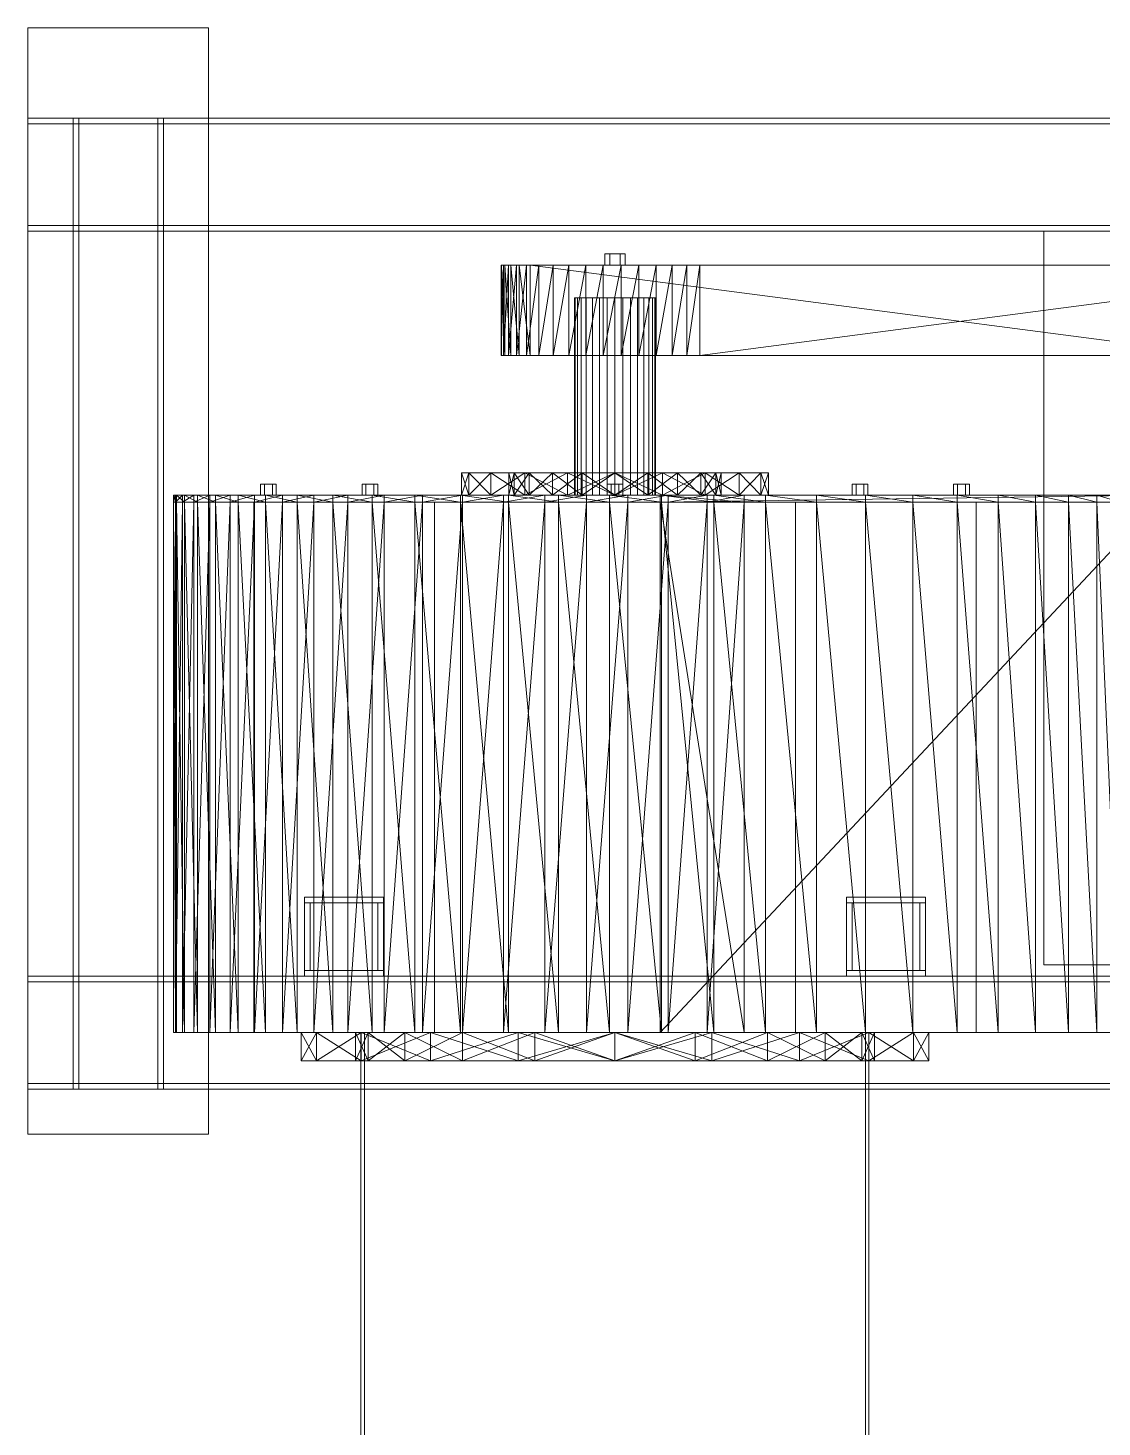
# Model space of a CAD drawing. Header units: millimetres. Extents: x -1970 to 59977, y -50268 to 6837.
# Drawn here: x 44519 to 45471, y -16559 to -15320 of the extents above; entities that cross this region are included whole.
import ezdxf

# ---------------------------------------------------------------- set-up
doc = ezdxf.new("R2010")
doc.units = ezdxf.units.MM
doc.layers.add('superior_secador', color=7, linetype='Continuous', lineweight=0)

msp = doc.modelspace()

# ---------------------------------------------------------------- linework, layer by layer
at = {"layer": 'superior_secador'}
for p, q in [((44519.253, -16300), (44519.253, -15320)), ((44519.253, -15320), (44679.253, -15320)), ((44679.253, -15320), (44679.253, -16300)), ((44519.253, -15500), (44519.253, -15400)), ((44519.253, -15400), (46009.253, -15400)), ((44519.253, -15405), (44519.253, -15400)), ((46009.253, -15405), (44519.253, -15405)), ((44559.253, -16260), (44559.253, -15400)), ((44559.253, -15400), (44639.253, -15400)), ((44559.253, -15400), (44564.253, -15400)), ((44564.253, -15400), (44564.253, -16260)), ((44634.253, -16260), (44634.253, -15400)), ((44634.253, -15400), (44639.253, -15400)), ((44639.253, -15400), (44639.253, -16260)), ((44519.253, -15500), (44519.253, -15495)), ((44519.253, -15495), (46009.253, -15495)), ((46009.253, -15500), (44519.253, -15500)), ((45419.253, -16150), (45419.253, -15500)), ((45419.253, -15500), (45879.253, -15500)), ((45034.753, -15520), (45030.253, -15520)), ((45030.253, -15520), (45030.253, -15530)), ((45043.753, -15520), (45034.753, -15520)), ((45034.753, -15520), (45034.753, -15530)), ((45043.753, -15520), (45048.253, -15520)), ((45043.753, -15520), (45043.753, -15530)), ((45048.253, -15530), (45048.253, -15520)), ((44945.028, -15530), (44938.401, -15530)), ((44938.401, -15530), (44940.499, -15530)), ((44938.401, -15530), (44941.646, -15530)), ((44938.787, -15530), (44938.401, -15530)), ((44940.499, -15530), (44938.401, -15610)), ((44938.401, -15530), (44938.401, -15610)), ((44938.401, -15530), (44938.787, -15610)), ((44941.646, -15530), (44938.787, -15530)), ((44938.787, -15530), (44938.787, -15610)), ((44938.787, -15530), (44941.646, -15610)), ((44940.499, -15530), (44945.028, -15530)), ((44945.028, -15530), (44940.499, -15610)), ((44940.499, -15530), (44940.499, -15610)), ((44941.646, -15530), (44954.445, -15530)), ((44946.909, -15530), (44941.646, -15530)), ((44945.028, -15530), (44941.646, -15530)), ((44941.646, -15530), (45598.591, -15530)), ((44941.646, -15530), (44941.646, -15610)), ((44941.646, -15530), (44946.909, -15610)), ((44960.879, -15530), (44945.028, -15530)), ((44945.028, -15530), (44951.878, -15530)), ((44984.401, -15530), (44945.028, -15530)), ((45044.726, -15530), (44945.028, -15530)), ((44945.028, -15530), (45598.591, -15530)), ((45741.597, -15530), (44945.028, -15530)), ((44951.878, -15530), (44945.028, -15610)), ((44945.028, -15530), (44945.028, -15610)), ((44954.445, -15530), (44946.909, -15530)), ((44946.909, -15530), (44946.909, -15610)), ((44946.909, -15530), (44954.445, -15610)), ((44951.878, -15530), (44960.879, -15530)), ((44960.879, -15530), (44951.878, -15610)), ((44951.878, -15530), (44951.878, -15610)), ((44954.445, -15530), (45574.07, -15530)), ((44964.07, -15530), (44954.445, -15530)), ((44954.445, -15530), (45598.591, -15530)), ((44954.445, -15530), (44954.445, -15610)), ((44954.445, -15530), (44964.07, -15610)), ((44984.401, -15530), (44960.879, -15530)), ((44960.879, -15530), (44971.81, -15530)), ((44971.81, -15530), (44960.879, -15610)), ((44960.879, -15530), (44960.879, -15610)), ((45574.07, -15530), (44964.07, -15530)), ((44964.07, -15530), (44964.07, -15610)), ((44964.07, -15530), (45574.07, -15610)), ((44971.81, -15530), (44984.401, -15530)), ((44984.401, -15530), (44971.81, -15610)), ((44971.81, -15530), (44971.81, -15610)), ((45013.293, -15530), (44984.401, -15530)), ((44984.401, -15530), (44998.343, -15530)), ((45044.726, -15530), (44984.401, -15530)), ((44998.343, -15530), (44984.401, -15610)), ((44984.401, -15530), (44984.401, -15610)), ((44998.343, -15530), (45013.293, -15530)), ((45013.293, -15530), (44998.343, -15610)), ((44998.343, -15530), (44998.343, -15610)), ((45044.726, -15530), (45013.293, -15530)), ((45013.293, -15530), (45028.881, -15530)), ((45028.881, -15530), (45013.293, -15610)), ((45013.293, -15530), (45013.293, -15610)), ((45028.881, -15530), (45044.726, -15530)), ((45044.726, -15530), (45028.881, -15610)), ((45028.881, -15530), (45028.881, -15610)), ((45034.753, -15530), (45030.253, -15530)), ((45043.753, -15530), (45034.753, -15530)), ((45048.253, -15530), (45043.753, -15530)), ((45075.623, -15530), (45044.726, -15530)), ((45044.726, -15530), (45060.435, -15530)), ((45102.96, -15530), (45044.726, -15530)), ((45741.597, -15530), (45044.726, -15530)), ((45060.435, -15530), (45044.726, -15610)), ((45044.726, -15530), (45044.726, -15610)), ((45060.435, -15530), (45075.623, -15530)), ((45075.623, -15530), (45060.435, -15610)), ((45060.435, -15530), (45060.435, -15610)), ((45102.96, -15530), (45075.623, -15530)), ((45075.623, -15530), (45089.915, -15530)), ((45089.915, -15530), (45075.623, -15610)), ((45075.623, -15530), (45075.623, -15610)), ((45089.915, -15530), (45102.96, -15530)), ((45102.96, -15530), (45089.915, -15610)), ((45089.915, -15530), (45089.915, -15610)), ((45724.436, -15530), (45102.96, -15530)), ((45102.96, -15530), (45114.436, -15530)), ((45741.597, -15530), (45102.96, -15530)), ((45114.436, -15530), (45102.96, -15610)), ((45102.96, -15530), (45102.96, -15610)), ((45114.436, -15530), (45724.436, -15530)), ((45724.436, -15530), (45114.436, -15610)), ((45114.436, -15530), (45114.436, -15610)), ((45003.945, -15559), (45003.253, -15559)), ((45003.253, -15559), (45003.253, -15734)), ((45005.993, -15559), (45003.945, -15559)), ((45003.945, -15559), (45003.945, -15734)), ((45009.32, -15559), (45005.993, -15559)), ((45005.993, -15559), (45005.993, -15734)), ((45013.797, -15559), (45009.32, -15559)), ((45009.32, -15559), (45009.32, -15734)), ((45019.252, -15559), (45013.797, -15559)), ((45013.797, -15559), (45013.797, -15734)), ((45025.476, -15559), (45019.252, -15559)), ((45019.252, -15559), (45019.252, -15734)), ((45032.23, -15559), (45025.476, -15559)), ((45025.476, -15559), (45025.476, -15734)), ((45039.253, -15559), (45032.23, -15559)), ((45032.23, -15559), (45032.23, -15734)), ((45046.276, -15559), (45039.253, -15559)), ((45039.253, -15559), (45039.253, -15734)), ((45053.03, -15559), (45046.276, -15559)), ((45046.276, -15559), (45046.276, -15734)), ((45059.253, -15559), (45053.03, -15559)), ((45053.03, -15559), (45053.03, -15734)), ((45064.709, -15559), (45059.253, -15559)), ((45059.253, -15559), (45059.253, -15734)), ((45069.186, -15559), (45064.709, -15559)), ((45064.709, -15559), (45064.709, -15734)), ((45072.513, -15559), (45069.186, -15559)), ((45069.186, -15559), (45069.186, -15734)), ((45074.561, -15559), (45072.513, -15559)), ((45072.513, -15559), (45072.513, -15734)), ((45074.561, -15559), (45075.253, -15559)), ((45074.561, -15559), (45074.561, -15734)), ((45075.253, -15734), (45075.253, -15559)), ((44938.401, -15610), (44945.028, -15610)), ((44940.499, -15610), (44938.401, -15610)), ((44941.646, -15610), (44938.401, -15610)), ((44938.401, -15610), (44938.787, -15610)), ((44938.787, -15610), (44941.646, -15610)), ((44945.028, -15610), (44940.499, -15610)), ((44954.445, -15610), (44941.646, -15610)), ((44941.646, -15610), (44946.909, -15610)), ((44941.646, -15610), (44945.028, -15610)), ((45598.591, -15610), (44941.646, -15610)), ((44945.028, -15610), (44960.879, -15610)), ((44951.878, -15610), (44945.028, -15610)), ((44945.028, -15610), (44984.401, -15610)), ((44945.028, -15610), (45044.726, -15610)), ((45598.591, -15610), (44945.028, -15610)), ((44945.028, -15610), (45741.597, -15610)), ((44946.909, -15610), (44954.445, -15610)), ((44960.879, -15610), (44951.878, -15610)), ((45574.07, -15610), (44954.445, -15610)), ((44954.445, -15610), (44964.07, -15610)), ((45598.591, -15610), (44954.445, -15610)), ((44960.879, -15610), (44984.401, -15610)), ((44971.81, -15610), (44960.879, -15610)), ((44964.07, -15610), (45574.07, -15610)), ((44984.401, -15610), (44971.81, -15610)), ((44984.401, -15610), (45013.293, -15610)), ((44998.343, -15610), (44984.401, -15610)), ((44984.401, -15610), (45044.726, -15610)), ((45013.293, -15610), (44998.343, -15610)), ((45013.293, -15610), (45044.726, -15610)), ((45028.881, -15610), (45013.293, -15610)), ((45044.726, -15610), (45028.881, -15610)), ((45044.726, -15610), (45075.623, -15610)), ((45060.435, -15610), (45044.726, -15610)), ((45044.726, -15610), (45102.96, -15610)), ((45044.726, -15610), (45741.597, -15610)), ((45075.623, -15610), (45060.435, -15610)), ((45075.623, -15610), (45102.96, -15610)), ((45089.915, -15610), (45075.623, -15610)), ((45102.96, -15610), (45089.915, -15610)), ((45102.96, -15610), (45724.436, -15610)), ((45114.436, -15610), (45102.96, -15610)), ((45102.96, -15610), (45741.597, -15610)), ((45724.436, -15610), (45114.436, -15610)), ((44903.253, -15714), (44949.854, -15714)), ((44945.253, -15714), (44903.253, -15714)), ((44903.253, -15714), (44929.227, -15714)), ((44909.909, -15714), (44903.253, -15714)), ((44903.253, -15714), (44963.206, -15714)), ((44903.253, -15714), (44997.227, -15714)), ((44903.253, -15714), (44984.001, -15714)), ((44909.909, -15714), (44903.253, -15734)), ((44903.253, -15714), (44903.253, -15734)), ((44903.253, -15714), (44909.909, -15734)), ((44929.227, -15714), (44909.909, -15714)), ((44929.227, -15714), (44909.909, -15734)), ((44909.909, -15714), (44909.909, -15734)), ((44909.909, -15714), (44929.227, -15734)), ((44929.227, -15714), (44997.227, -15714)), ((44959.314, -15714), (44929.227, -15714)), ((44959.314, -15714), (44929.227, -15734)), ((44929.227, -15714), (44929.227, -15734)), ((44929.227, -15714), (44959.314, -15734)), ((44949.854, -15714), (44945.253, -15714)), ((44949.854, -15714), (44945.253, -15734)), ((44945.253, -15714), (44945.253, -15734)), ((44945.253, -15714), (44949.854, -15734)), ((44963.206, -15714), (44949.854, -15714)), ((44963.206, -15714), (44949.854, -15734)), ((44949.854, -15714), (44949.854, -15734)), ((44949.854, -15714), (44963.206, -15734)), ((44997.227, -15714), (44959.314, -15714)), ((44997.227, -15714), (44959.314, -15734)), ((44959.314, -15714), (44959.314, -15734)), ((44959.314, -15714), (44997.227, -15734)), ((44984.001, -15714), (44963.206, -15714)), ((44984.001, -15714), (44963.206, -15734)), ((44963.206, -15714), (44963.206, -15734)), ((44963.206, -15714), (44984.001, -15734)), ((44997.227, -15714), (44984.001, -15714)), ((45010.206, -15714), (44984.001, -15714)), ((45010.206, -15714), (44984.001, -15734)), ((44984.001, -15714), (44984.001, -15734)), ((44984.001, -15714), (45010.206, -15734)), ((44997.227, -15714), (45081.279, -15714)), ((45039.253, -15714), (44997.227, -15714)), ((44997.227, -15714), (45149.279, -15714)), ((44997.227, -15714), (45010.206, -15714)), ((45068.3, -15714), (44997.227, -15714)), ((45094.505, -15714), (44997.227, -15714)), ((45039.253, -15714), (44997.227, -15734)), ((44997.227, -15714), (44997.227, -15734)), ((44997.227, -15714), (45039.253, -15734)), ((45039.253, -15714), (45010.206, -15714)), ((45039.253, -15714), (45010.206, -15734)), ((45010.206, -15714), (45010.206, -15734)), ((45010.206, -15714), (45039.253, -15734)), ((45081.279, -15714), (45039.253, -15714)), ((45149.279, -15714), (45039.253, -15714)), ((45039.253, -15714), (45068.3, -15714)), ((45081.279, -15714), (45039.253, -15734)), ((45039.253, -15714), (45039.253, -15734)), ((45039.253, -15714), (45081.279, -15734)), ((45068.3, -15714), (45039.253, -15734)), ((45039.253, -15714), (45068.3, -15734)), ((45149.279, -15714), (45068.3, -15714)), ((45068.3, -15714), (45094.505, -15714)), ((45094.505, -15714), (45068.3, -15734)), ((45068.3, -15714), (45068.3, -15734)), ((45068.3, -15714), (45094.505, -15734)), ((45081.279, -15714), (45149.279, -15714)), ((45119.192, -15714), (45081.279, -15714)), ((45119.192, -15714), (45081.279, -15734)), ((45081.279, -15714), (45081.279, -15734)), ((45081.279, -15714), (45119.192, -15734)), ((45149.279, -15714), (45094.505, -15714)), ((45115.3, -15714), (45094.505, -15714)), ((45115.3, -15714), (45094.505, -15734)), ((45094.505, -15714), (45094.505, -15734)), ((45094.505, -15714), (45115.3, -15734)), ((45149.279, -15714), (45115.3, -15714)), ((45128.652, -15714), (45115.3, -15714)), ((45128.652, -15714), (45115.3, -15734)), ((45115.3, -15714), (45115.3, -15734)), ((45115.3, -15714), (45128.652, -15734)), ((45149.279, -15714), (45119.192, -15714)), ((45149.279, -15714), (45119.192, -15734)), ((45119.192, -15714), (45119.192, -15734)), ((45119.192, -15714), (45149.279, -15734)), ((45149.279, -15714), (45128.652, -15714)), ((45128.652, -15714), (45133.253, -15714)), ((45133.253, -15714), (45128.652, -15734)), ((45128.652, -15714), (45128.652, -15734)), ((45128.652, -15714), (45133.253, -15734)), ((45133.253, -15714), (45149.279, -15714)), ((45133.253, -15734), (45133.253, -15714)), ((45149.279, -15714), (45175.253, -15714)), ((45168.597, -15714), (45149.279, -15714)), ((45168.597, -15714), (45149.279, -15734)), ((45149.279, -15714), (45149.279, -15734)), ((45149.279, -15714), (45168.597, -15734)), ((45175.253, -15714), (45168.597, -15714)), ((45175.253, -15714), (45168.597, -15734)), ((45168.597, -15714), (45168.597, -15734)), ((45168.597, -15714), (45175.253, -15734)), ((45175.253, -15734), (45175.253, -15714)), ((44728.753, -15724), (44725.253, -15724)), ((44725.253, -15724), (44725.253, -15734)), ((44735.753, -15724), (44728.753, -15724)), ((44728.753, -15724), (44728.753, -15734)), ((44735.753, -15724), (44739.253, -15724)), ((44735.753, -15724), (44735.753, -15734)), ((44739.253, -15734), (44739.253, -15724)), ((44818.671, -15724), (44815.171, -15724)), ((44815.171, -15724), (44815.171, -15734)), ((44825.671, -15724), (44818.671, -15724)), ((44818.671, -15724), (44818.671, -15734)), ((44825.671, -15724), (44829.171, -15724)), ((44825.671, -15724), (44825.671, -15734)), ((44829.171, -15734), (44829.171, -15724)), ((45035.753, -15724), (45032.253, -15724)), ((45032.253, -15724), (45032.253, -15734)), ((45042.753, -15724), (45035.753, -15724)), ((45035.753, -15724), (45035.753, -15734)), ((45042.753, -15724), (45046.253, -15724)), ((45042.753, -15724), (45042.753, -15734)), ((45046.253, -15734), (45046.253, -15724)), ((45252.835, -15724), (45249.335, -15724)), ((45249.335, -15724), (45249.335, -15734)), ((45259.835, -15724), (45252.835, -15724)), ((45252.835, -15724), (45252.835, -15734)), ((45259.835, -15724), (45263.335, -15724)), ((45259.835, -15724), (45259.835, -15734)), ((45263.335, -15734), (45263.335, -15724)), ((45342.753, -15724), (45339.253, -15724)), ((45339.253, -15724), (45339.253, -15734)), ((45349.753, -15724), (45342.753, -15724)), ((45342.753, -15724), (45342.753, -15734)), ((45349.753, -15724), (45353.253, -15724)), ((45349.753, -15724), (45349.753, -15734)), ((45353.253, -15734), (45353.253, -15724)), ((44650.883, -15734), (44648.229, -15734)), ((44648.229, -15734), (44649.971, -15734)), ((44649.971, -15734), (44648.229, -15740)), ((44648.229, -15734), (44648.229, -15740)), ((44648.229, -15734), (44650.883, -15740)), ((44666.252, -15734), (44649.971, -15734)), ((44649.971, -15734), (44656.023, -15734)), ((44649.971, -15734), (44650.883, -15734)), ((44656.023, -15734), (44649.971, -15740)), ((44649.971, -15734), (44649.971, -15740)), ((44650.883, -15734), (44669.481, -15734)), ((44657.972, -15734), (44650.883, -15734)), ((44666.252, -15734), (44650.883, -15734)), ((44650.883, -15734), (44705.448, -15734)), ((44744.721, -15734), (44650.883, -15734)), ((44650.883, -15734), (44824.199, -15734)), ((45014.035, -15734), (44650.883, -15734)), ((44650.883, -15734), (45172.691, -15734)), ((44650.883, -15734), (44650.883, -15740)), ((44650.883, -15734), (44657.972, -15740)), ((44656.023, -15734), (44666.252, -15734)), ((44666.252, -15734), (44656.023, -15740)), ((44656.023, -15734), (44656.023, -15740)), ((44669.481, -15734), (44657.972, -15734)), ((44657.972, -15734), (44657.972, -15740)), ((44657.972, -15734), (44669.481, -15740)), ((44698.479, -15734), (44666.252, -15734)), ((44666.252, -15734), (44680.479, -15734)), ((44744.721, -15734), (44666.252, -15734)), ((44680.479, -15734), (44666.252, -15740)), ((44666.252, -15734), (44666.252, -15740)), ((44669.481, -15734), (44705.448, -15734)), ((44685.345, -15734), (44669.481, -15734)), ((44669.481, -15734), (44669.481, -15740)), ((44669.481, -15734), (44685.345, -15740)), ((44680.479, -15734), (44698.479, -15734)), ((44698.479, -15734), (44680.479, -15740)), ((44680.479, -15734), (44680.479, -15740)), ((44705.448, -15734), (44685.345, -15734)), ((44685.345, -15734), (44685.345, -15740)), ((44685.345, -15734), (44705.448, -15740)), ((44744.721, -15734), (44698.479, -15734)), ((44698.479, -15734), (44719.993, -15734)), ((44719.993, -15734), (44698.479, -15740)), ((44698.479, -15734), (44698.479, -15740)), ((44705.448, -15734), (44757.658, -15734)), ((44729.625, -15734), (44705.448, -15734)), ((44705.448, -15734), (44824.199, -15734)), ((44705.448, -15734), (44705.448, -15740)), ((44705.448, -15734), (44729.625, -15740)), ((44719.993, -15734), (44744.721, -15734)), ((44744.721, -15734), (44719.993, -15740)), ((44719.993, -15734), (44719.993, -15740)), ((44728.753, -15734), (44725.253, -15734)), ((44735.753, -15734), (44728.753, -15734)), ((44757.658, -15734), (44729.625, -15734)), ((44729.625, -15734), (44729.625, -15740)), ((44729.625, -15734), (44757.658, -15740)), ((44739.253, -15734), (44735.753, -15734)), ((44802.473, -15734), (44744.721, -15734)), ((44744.721, -15734), (44772.334, -15734)), ((44868.793, -15734), (44744.721, -15734)), ((45014.035, -15734), (44744.721, -15734)), ((44772.334, -15734), (44744.721, -15740)), ((44744.721, -15734), (44744.721, -15740)), ((44757.658, -15734), (44824.199, -15734)), ((44789.286, -15734), (44757.658, -15734)), ((44757.658, -15734), (44757.658, -15740)), ((44757.658, -15734), (44789.286, -15740)), ((44772.334, -15734), (44802.473, -15734)), ((44802.473, -15734), (44772.334, -15740)), ((44772.334, -15734), (44772.334, -15740)), ((44824.199, -15734), (44789.286, -15734)), ((44789.286, -15734), (44789.286, -15740)), ((44789.286, -15734), (44824.199, -15740)), ((44868.793, -15734), (44802.473, -15734)), ((44802.473, -15734), (44834.759, -15734)), ((44834.759, -15734), (44802.473, -15740)), ((44802.473, -15734), (44802.473, -15740)), ((44818.671, -15734), (44815.171, -15734)), ((44825.671, -15734), (44818.671, -15734)), ((44824.199, -15734), (44902.44, -15734)), ((44862.046, -15734), (44824.199, -15734)), ((44824.199, -15734), (44989.14, -15734)), ((44824.199, -15734), (45172.691, -15734)), ((44824.199, -15734), (44824.199, -15740)), ((44824.199, -15734), (44862.046, -15740)), ((44829.171, -15734), (44825.671, -15734)), ((44834.759, -15734), (44868.793, -15734)), ((44868.793, -15734), (44834.759, -15740)), ((44834.759, -15734), (44834.759, -15740)), ((44902.44, -15734), (44862.046, -15734)), ((44862.046, -15734), (44862.046, -15740)), ((44862.046, -15734), (44902.44, -15740)), ((44940.439, -15734), (44868.793, -15734)), ((44868.793, -15734), (44904.159, -15734)), ((45014.035, -15734), (44868.793, -15734)), ((44904.159, -15734), (44868.793, -15740)), ((44868.793, -15734), (44868.793, -15740)), ((44902.44, -15734), (44989.14, -15734)), ((44944.956, -15734), (44902.44, -15734)), ((44902.44, -15734), (44902.44, -15740)), ((44902.44, -15734), (44944.956, -15740)), ((44949.854, -15734), (44903.253, -15734)), ((44903.253, -15734), (44945.253, -15734)), ((44929.227, -15734), (44903.253, -15734)), ((44903.253, -15734), (44909.909, -15734)), ((44963.206, -15734), (44903.253, -15734)), ((44997.227, -15734), (44903.253, -15734)), ((44984.001, -15734), (44903.253, -15734)), ((44904.159, -15734), (44940.439, -15734)), ((44940.439, -15734), (44904.159, -15740)), ((44904.159, -15734), (44904.159, -15740)), ((44909.909, -15734), (44929.227, -15734)), ((44997.227, -15734), (44929.227, -15734)), ((44929.227, -15734), (44959.314, -15734)), ((45014.035, -15734), (44940.439, -15734)), ((44940.439, -15734), (44977.205, -15734)), ((44977.205, -15734), (44940.439, -15740)), ((44940.439, -15734), (44940.439, -15740)), ((44989.14, -15734), (44944.956, -15734)), ((44944.956, -15734), (44944.956, -15740)), ((44944.956, -15734), (44989.14, -15740)), ((44945.253, -15734), (44949.854, -15734)), ((44949.854, -15734), (44963.206, -15734)), ((44959.314, -15734), (44997.227, -15734)), ((44963.206, -15734), (44984.001, -15734)), ((44977.205, -15734), (45014.035, -15734)), ((45014.035, -15734), (44977.205, -15740)), ((44977.205, -15734), (44977.205, -15740)), ((44984.001, -15734), (44997.227, -15734)), ((44984.001, -15734), (45010.206, -15734)), ((44989.14, -15734), (45080.572, -15734)), ((45034.511, -15734), (44989.14, -15734)), ((44989.14, -15734), (45172.691, -15734)), ((44989.14, -15734), (44989.14, -15740)), ((44989.14, -15734), (45034.511, -15740)), ((45081.279, -15734), (44997.227, -15734)), ((44997.227, -15734), (45039.253, -15734)), ((45149.279, -15734), (44997.227, -15734)), ((45010.206, -15734), (44997.227, -15734)), ((44997.227, -15734), (45068.3, -15734)), ((44997.227, -15734), (45094.505, -15734)), ((45003.945, -15734), (45003.253, -15734)), ((45005.993, -15734), (45003.945, -15734)), ((45009.32, -15734), (45005.993, -15734)), ((45013.797, -15734), (45009.32, -15734)), ((45010.206, -15734), (45039.253, -15734)), ((45019.252, -15734), (45013.797, -15734)), ((45086.226, -15734), (45014.035, -15734)), ((45014.035, -15734), (45050.51, -15734)), ((45153.83, -15734), (45014.035, -15734)), ((45519.253, -15734), (45014.035, -15734)), ((45466.161, -15734), (45014.035, -15734)), ((45172.691, -15734), (45014.035, -15734)), ((45050.51, -15734), (45014.035, -15740)), ((45014.035, -15734), (45014.035, -15740)), ((45025.476, -15734), (45019.252, -15734)), ((45032.23, -15734), (45025.476, -15734)), ((45039.253, -15734), (45032.23, -15734)), ((45035.753, -15734), (45032.253, -15734)), ((45080.572, -15734), (45034.511, -15734)), ((45034.511, -15734), (45034.511, -15740)), ((45034.511, -15734), (45080.572, -15740)), ((45042.753, -15734), (45035.753, -15734)), ((45039.253, -15734), (45081.279, -15734)), ((45039.253, -15734), (45149.279, -15734)), ((45068.3, -15734), (45039.253, -15734)), ((45046.276, -15734), (45039.253, -15734)), ((45046.253, -15734), (45042.753, -15734)), ((45053.03, -15734), (45046.276, -15734)), ((45050.51, -15734), (45086.226, -15734)), ((45086.226, -15734), (45050.51, -15740)), ((45050.51, -15734), (45050.51, -15740)), ((45059.253, -15734), (45053.03, -15734)), ((45064.709, -15734), (45059.253, -15734)), ((45069.186, -15734), (45064.709, -15734)), ((45068.3, -15734), (45149.279, -15734)), ((45094.505, -15734), (45068.3, -15734)), ((45072.513, -15734), (45069.186, -15734)), ((45074.561, -15734), (45072.513, -15734)), ((45075.253, -15734), (45074.561, -15734)), ((45153.83, -15734), (45079.253, -15734)), ((45079.253, -15734), (45519.253, -15734)), ((45519.253, -15734), (45079.253, -15740)), ((45079.253, -15734), (45079.253, -15740)), ((45079.253, -15734), (45153.83, -15740)), ((45080.572, -15734), (45172.691, -15734)), ((45126.806, -15734), (45080.572, -15734)), ((45080.572, -15734), (45080.572, -15740)), ((45080.572, -15734), (45126.806, -15740)), ((45149.279, -15734), (45081.279, -15734)), ((45081.279, -15734), (45119.192, -15734)), ((45153.83, -15734), (45086.226, -15734)), ((45086.226, -15734), (45120.789, -15734)), ((45120.789, -15734), (45086.226, -15740)), ((45086.226, -15734), (45086.226, -15740)), ((45094.505, -15734), (45149.279, -15734)), ((45094.505, -15734), (45115.3, -15734)), ((45115.3, -15734), (45149.279, -15734)), ((45115.3, -15734), (45128.652, -15734)), ((45119.192, -15734), (45149.279, -15734)), ((45120.789, -15734), (45153.83, -15734)), ((45153.83, -15734), (45120.789, -15740)), ((45120.789, -15734), (45120.789, -15740)), ((45172.691, -15734), (45126.806, -15734)), ((45126.806, -15734), (45126.806, -15740)), ((45126.806, -15734), (45172.691, -15740)), ((45128.652, -15734), (45149.279, -15734)), ((45133.253, -15734), (45128.652, -15734)), ((45149.279, -15734), (45133.253, -15734)), ((45175.253, -15734), (45149.279, -15734)), ((45149.279, -15734), (45168.597, -15734)), ((45519.253, -15734), (45153.83, -15734)), ((45153.83, -15740), (45153.83, -15734)), ((45168.597, -15734), (45175.253, -15734)), ((45172.691, -15734), (45261.31, -15734)), ((45217.7, -15734), (45172.691, -15734)), ((45172.691, -15734), (45342.289, -15734)), ((45172.691, -15734), (45466.161, -15734)), ((45172.691, -15734), (45172.691, -15740)), ((45172.691, -15734), (45217.7, -15740)), ((45261.31, -15734), (45217.7, -15734)), ((45217.7, -15734), (45217.7, -15740)), ((45217.7, -15734), (45261.31, -15740)), ((45252.835, -15734), (45249.335, -15734)), ((45259.835, -15734), (45252.835, -15734)), ((45263.335, -15734), (45259.835, -15734)), ((45261.31, -15734), (45342.289, -15734)), ((45303.006, -15734), (45261.31, -15734)), ((45261.31, -15734), (45261.31, -15740)), ((45261.31, -15734), (45303.006, -15740)), ((45342.289, -15734), (45303.006, -15734)), ((45303.006, -15734), (45303.006, -15740)), ((45303.006, -15734), (45342.289, -15740)), ((45342.753, -15734), (45339.253, -15734)), ((45342.289, -15734), (45411.73, -15734)), ((45378.681, -15734), (45342.289, -15734)), ((45342.289, -15734), (45466.161, -15734)), ((45342.289, -15734), (45342.289, -15740)), ((45342.289, -15734), (45378.681, -15740)), ((45349.753, -15734), (45342.753, -15734)), ((45353.253, -15734), (45349.753, -15734)), ((45411.73, -15734), (45378.681, -15734)), ((45378.681, -15734), (45378.681, -15740)), ((45378.681, -15734), (45411.73, -15740)), ((45411.73, -15734), (45466.161, -15734)), ((45441.017, -15734), (45411.73, -15734)), ((45411.73, -15734), (45411.73, -15740)), ((45411.73, -15734), (45441.017, -15740)), ((45466.161, -15734), (45441.017, -15734)), ((45441.017, -15734), (45441.017, -15740)), ((45441.017, -15734), (45466.161, -15740)), ((45466.161, -15734), (45502.71, -15734)), ((45486.823, -15734), (45466.161, -15734)), ((45466.161, -15734), (45519.253, -15734)), ((45466.161, -15734), (45466.161, -15740)), ((45466.161, -15734), (45486.823, -15740)), ((44650.883, -15740), (44648.229, -15740)), ((44648.229, -15740), (44649.971, -15740)), ((44649.971, -15740), (44648.229, -16210)), ((44648.229, -15740), (44648.229, -16210)), ((44648.229, -15740), (44650.883, -16210)), ((44666.252, -15740), (44649.971, -15740)), ((44649.971, -15740), (44656.023, -15740)), ((44649.971, -15740), (44650.883, -15740)), ((44656.023, -15740), (44649.971, -16210)), ((44649.971, -15740), (44649.971, -16210)), ((44650.883, -15740), (44669.481, -15740)), ((44657.972, -15740), (44650.883, -15740)), ((44666.252, -15740), (44650.883, -15740)), ((44650.883, -15740), (44705.448, -15740)), ((44744.721, -15740), (44650.883, -15740)), ((44650.883, -15740), (44824.199, -15740)), ((45014.035, -15740), (44650.883, -15740)), ((44650.883, -15740), (45172.691, -15740)), ((44650.883, -15740), (44650.883, -16210)), ((44650.883, -15740), (44657.972, -16210)), ((44656.023, -15740), (44666.252, -15740)), ((44666.252, -15740), (44656.023, -16210)), ((44656.023, -15740), (44656.023, -16210)), ((44669.481, -15740), (44657.972, -15740)), ((44657.972, -15740), (44657.972, -16210)), ((44657.972, -15740), (44669.481, -16210)), ((44698.479, -15740), (44666.252, -15740)), ((44666.252, -15740), (44680.479, -15740)), ((44744.721, -15740), (44666.252, -15740)), ((44680.479, -15740), (44666.252, -16210)), ((44666.252, -15740), (44666.252, -16210)), ((44669.481, -15740), (44705.448, -15740)), ((44685.345, -15740), (44669.481, -15740)), ((44669.481, -15740), (44669.481, -16210)), ((44669.481, -15740), (44685.345, -16210)), ((44680.479, -15740), (44698.479, -15740)), ((44698.479, -15740), (44680.479, -16210)), ((44680.479, -15740), (44680.479, -16210)), ((44705.448, -15740), (44685.345, -15740)), ((44685.345, -15740), (44685.345, -16210)), ((44685.345, -15740), (44705.448, -16210)), ((44744.721, -15740), (44698.479, -15740)), ((44698.479, -15740), (44719.993, -15740)), ((44719.993, -15740), (44698.479, -16210)), ((44698.479, -15740), (44698.479, -16210)), ((44705.448, -15740), (44757.658, -15740)), ((44729.625, -15740), (44705.448, -15740)), ((44705.448, -15740), (44824.199, -15740)), ((44705.448, -15740), (44705.448, -16210)), ((44705.448, -15740), (44729.625, -16210)), ((44719.253, -16210), (44719.253, -15740)), ((44719.253, -15740), (44879.253, -15740)), ((44719.993, -15740), (44744.721, -15740)), ((44744.721, -15740), (44719.993, -16210)), ((44719.993, -15740), (44719.993, -16210)), ((44757.658, -15740), (44729.625, -15740)), ((44729.625, -15740), (44729.625, -16210)), ((44729.625, -15740), (44757.658, -16210)), ((44802.473, -15740), (44744.721, -15740)), ((44744.721, -15740), (44772.334, -15740)), ((44868.793, -15740), (44744.721, -15740)), ((45014.035, -15740), (44744.721, -15740)), ((44772.334, -15740), (44744.721, -16210)), ((44744.721, -15740), (44744.721, -16210)), ((44757.658, -15740), (44824.199, -15740)), ((44789.286, -15740), (44757.658, -15740)), ((44757.658, -15740), (44757.658, -16210)), ((44757.658, -15740), (44789.286, -16210)), ((44772.334, -15740), (44802.473, -15740)), ((44802.473, -15740), (44772.334, -16210)), ((44772.334, -15740), (44772.334, -16210)), ((44824.199, -15740), (44789.286, -15740)), ((44789.286, -15740), (44789.286, -16210)), ((44789.286, -15740), (44824.199, -16210)), ((44868.793, -15740), (44802.473, -15740)), ((44802.473, -15740), (44834.759, -15740)), ((44834.759, -15740), (44802.473, -16210)), ((44802.473, -15740), (44802.473, -16210)), ((44824.199, -15740), (44902.44, -15740)), ((44862.046, -15740), (44824.199, -15740)), ((44824.199, -15740), (44989.14, -15740)), ((44824.199, -15740), (45172.691, -15740)), ((44824.199, -15740), (44824.199, -16210)), ((44824.199, -15740), (44862.046, -16210)), ((44834.759, -15740), (44868.793, -15740)), ((44868.793, -15740), (44834.759, -16210)), ((44834.759, -15740), (44834.759, -16210)), ((44902.44, -15740), (44862.046, -15740)), ((44862.046, -15740), (44862.046, -16210)), ((44862.046, -15740), (44902.44, -16210)), ((44940.439, -15740), (44868.793, -15740)), ((44868.793, -15740), (44904.159, -15740)), ((45014.035, -15740), (44868.793, -15740)), ((44904.159, -15740), (44868.793, -16210)), ((44868.793, -15740), (44868.793, -16210)), ((44879.253, -15740), (44879.253, -16210)), ((44902.44, -15740), (44989.14, -15740)), ((44944.956, -15740), (44902.44, -15740)), ((44902.44, -15740), (44902.44, -16210)), ((44902.44, -15740), (44944.956, -16210)), ((44904.159, -15740), (44940.439, -15740)), ((44940.439, -15740), (44904.159, -16210)), ((44904.159, -15740), (44904.159, -16210)), ((45014.035, -15740), (44940.439, -15740)), ((44940.439, -15740), (44977.205, -15740)), ((44977.205, -15740), (44940.439, -16210)), ((44940.439, -15740), (44940.439, -16210)), ((44989.14, -15740), (44944.956, -15740)), ((44944.956, -15740), (44944.956, -16210)), ((44944.956, -15740), (44989.14, -16210)), ((44977.205, -15740), (45014.035, -15740)), ((45014.035, -15740), (44977.205, -16210)), ((44977.205, -15740), (44977.205, -16210)), ((44989.14, -15740), (45080.572, -15740)), ((45034.511, -15740), (44989.14, -15740)), ((44989.14, -15740), (45172.691, -15740)), ((44989.14, -15740), (44989.14, -16210)), ((44989.14, -15740), (45034.511, -16210)), ((45086.226, -15740), (45014.035, -15740)), ((45014.035, -15740), (45050.51, -15740)), ((45153.83, -15740), (45014.035, -15740)), ((45519.253, -15740), (45014.035, -15740)), ((45466.161, -15740), (45014.035, -15740)), ((45172.691, -15740), (45014.035, -15740)), ((45050.51, -15740), (45014.035, -16210)), ((45014.035, -15740), (45014.035, -16210)), ((45080.572, -15740), (45034.511, -15740)), ((45034.511, -15740), (45034.511, -16210)), ((45034.511, -15740), (45080.572, -16210)), ((45050.51, -15740), (45086.226, -15740)), ((45086.226, -15740), (45050.51, -16210)), ((45050.51, -15740), (45050.51, -16210)), ((45153.83, -15740), (45079.253, -15740)), ((45079.253, -15740), (45519.253, -15740)), ((45519.253, -15740), (45079.253, -16210)), ((45079.253, -15740), (45079.253, -16210)), ((45079.253, -15740), (45153.83, -16210)), ((45080.572, -15740), (45172.691, -15740)), ((45126.806, -15740), (45080.572, -15740)), ((45080.572, -15740), (45080.572, -16210)), ((45080.572, -15740), (45126.806, -16210)), ((45153.83, -15740), (45086.226, -15740)), ((45086.226, -15740), (45120.789, -15740)), ((45120.789, -15740), (45086.226, -16210)), ((45086.226, -15740), (45086.226, -16210)), ((45120.789, -15740), (45153.83, -15740)), ((45153.83, -15740), (45120.789, -16210)), ((45120.789, -15740), (45120.789, -16210)), ((45172.691, -15740), (45126.806, -15740)), ((45126.806, -15740), (45126.806, -16210)), ((45126.806, -15740), (45172.691, -16210)), ((45519.253, -15740), (45153.83, -15740)), ((45153.83, -16210), (45153.83, -15740)), ((45172.691, -15740), (45261.31, -15740)), ((45217.7, -15740), (45172.691, -15740)), ((45172.691, -15740), (45342.289, -15740)), ((45172.691, -15740), (45466.161, -15740)), ((45172.691, -15740), (45172.691, -16210)), ((45172.691, -15740), (45217.7, -16210)), ((45199.253, -16210), (45199.253, -15740)), ((45199.253, -15740), (45359.253, -15740)), ((45261.31, -15740), (45217.7, -15740)), ((45217.7, -15740), (45217.7, -16210)), ((45217.7, -15740), (45261.31, -16210)), ((45261.31, -15740), (45342.289, -15740)), ((45303.006, -15740), (45261.31, -15740)), ((45261.31, -15740), (45261.31, -16210)), ((45261.31, -15740), (45303.006, -16210)), ((45342.289, -15740), (45303.006, -15740)), ((45303.006, -15740), (45303.006, -16210)), ((45303.006, -15740), (45342.289, -16210)), ((45342.289, -15740), (45411.73, -15740)), ((45378.681, -15740), (45342.289, -15740)), ((45342.289, -15740), (45466.161, -15740)), ((45342.289, -15740), (45342.289, -16210)), ((45342.289, -15740), (45378.681, -16210)), ((45359.253, -15740), (45359.253, -16210)), ((45411.73, -15740), (45378.681, -15740)), ((45378.681, -15740), (45378.681, -16210)), ((45378.681, -15740), (45411.73, -16210)), ((45411.73, -15740), (45466.161, -15740)), ((45441.017, -15740), (45411.73, -15740)), ((45411.73, -15740), (45411.73, -16210)), ((45411.73, -15740), (45441.017, -16210)), ((45466.161, -15740), (45441.017, -15740)), ((45441.017, -15740), (45441.017, -16210)), ((45441.017, -15740), (45466.161, -16210)), ((45466.161, -15740), (45502.71, -15740)), ((45486.823, -15740), (45466.161, -15740)), ((45466.161, -15740), (45519.253, -15740)), ((45466.161, -15740), (45466.161, -16210)), ((45466.161, -15740), (45486.823, -16210)), ((44764.253, -16095), (44764.253, -16090)), ((44764.253, -16090), (44834.253, -16090)), ((44834.253, -16095), (44764.253, -16095)), ((44764.253, -16155), (44764.253, -16095)), ((44764.253, -16095), (44769.253, -16095)), ((44769.253, -16095), (44769.253, -16155)), ((44829.253, -16155), (44829.253, -16095)), ((44829.253, -16095), (44834.253, -16095)), ((44834.253, -16090), (44834.253, -16095)), ((44834.253, -16095), (44834.253, -16155)), ((45244.253, -16095), (45244.253, -16090)), ((45244.253, -16090), (45314.253, -16090)), ((45314.253, -16095), (45244.253, -16095)), ((45244.253, -16155), (45244.253, -16095)), ((45244.253, -16095), (45249.253, -16095)), ((45249.253, -16095), (45249.253, -16155)), ((45309.253, -16155), (45309.253, -16095)), ((45309.253, -16095), (45314.253, -16095)), ((45314.253, -16090), (45314.253, -16095)), ((45314.253, -16095), (45314.253, -16155)), ((44519.253, -16260), (44519.253, -16160)), ((44519.253, -16160), (46009.253, -16160)), ((44519.253, -16165), (44519.253, -16160)), ((44764.253, -16160), (44764.253, -16155)), ((44764.253, -16155), (44834.253, -16155)), ((44769.253, -16155), (44764.253, -16155)), ((44834.253, -16160), (44764.253, -16160)), ((44834.253, -16155), (44829.253, -16155)), ((44834.253, -16155), (44834.253, -16160)), ((45244.253, -16160), (45244.253, -16155)), ((45244.253, -16155), (45314.253, -16155)), ((45249.253, -16155), (45244.253, -16155)), ((45314.253, -16160), (45244.253, -16160)), ((45314.253, -16155), (45309.253, -16155)), ((45314.253, -16155), (45314.253, -16160)), ((45879.253, -16150), (45419.253, -16150)), ((46009.253, -16165), (44519.253, -16165)), ((44649.971, -16210), (44648.229, -16210)), ((44648.229, -16210), (44650.883, -16210)), ((44649.971, -16210), (44666.252, -16210)), ((44656.023, -16210), (44649.971, -16210)), ((44650.883, -16210), (44649.971, -16210)), ((44669.481, -16210), (44650.883, -16210)), ((44650.883, -16210), (44657.972, -16210)), ((44650.883, -16210), (44666.252, -16210)), ((44705.448, -16210), (44650.883, -16210)), ((44650.883, -16210), (44744.721, -16210)), ((44824.199, -16210), (44650.883, -16210)), ((44650.883, -16210), (45014.035, -16210)), ((45172.691, -16210), (44650.883, -16210)), ((44666.252, -16210), (44656.023, -16210)), ((44657.972, -16210), (44669.481, -16210)), ((44666.252, -16210), (44698.479, -16210)), ((44680.479, -16210), (44666.252, -16210)), ((44666.252, -16210), (44744.721, -16210)), ((44705.448, -16210), (44669.481, -16210)), ((44669.481, -16210), (44685.345, -16210)), ((44698.479, -16210), (44680.479, -16210)), ((44685.345, -16210), (44705.448, -16210)), ((44698.479, -16210), (44744.721, -16210)), ((44719.993, -16210), (44698.479, -16210)), ((44757.658, -16210), (44705.448, -16210)), ((44705.448, -16210), (44729.625, -16210)), ((44824.199, -16210), (44705.448, -16210)), ((44879.253, -16210), (44719.253, -16210)), ((44744.721, -16210), (44719.993, -16210)), ((44729.625, -16210), (44757.658, -16210)), ((44744.721, -16210), (44802.473, -16210)), ((44772.334, -16210), (44744.721, -16210)), ((44744.721, -16210), (44868.793, -16210)), ((44744.721, -16210), (45014.035, -16210)), ((44824.199, -16210), (44757.658, -16210)), ((44757.658, -16210), (44789.286, -16210)), ((44761.253, -16210), (44820.51, -16210)), ((44809.253, -16210), (44761.253, -16210)), ((44761.253, -16210), (44814.346, -16210)), ((44774.859, -16210), (44761.253, -16210)), ((44761.253, -16210), (44853.179, -16210)), ((44774.859, -16210), (44761.253, -16235)), ((44761.253, -16210), (44761.253, -16235)), ((44761.253, -16210), (44774.859, -16235)), ((44802.473, -16210), (44772.334, -16210)), ((44814.346, -16210), (44774.859, -16210)), ((44814.346, -16210), (44774.859, -16235)), ((44774.859, -16210), (44774.859, -16235)), ((44774.859, -16210), (44814.346, -16235)), ((44789.286, -16210), (44824.199, -16210)), ((44802.473, -16210), (44868.793, -16210)), ((44834.759, -16210), (44802.473, -16210)), ((44820.51, -16210), (44809.253, -16210)), ((44820.51, -16210), (44809.253, -16235)), ((44809.253, -16210), (44809.253, -16235)), ((44809.253, -16210), (44820.51, -16235)), ((44814.253, -16600), (44814.253, -16210)), ((44814.253, -16210), (45264.253, -16210)), ((44814.253, -16210), (44817.253, -16210)), ((44814.346, -16210), (44953.346, -16210)), ((44875.849, -16210), (44814.346, -16210)), ((44814.346, -16210), (44853.179, -16210)), ((44904.063, -16210), (44814.346, -16210)), ((44968.179, -16210), (44814.346, -16210)), ((44875.849, -16210), (44814.346, -16235)), ((44814.346, -16210), (44814.346, -16235)), ((44814.346, -16210), (44875.849, -16235)), ((44817.253, -16210), (44817.253, -16600)), ((44853.179, -16210), (44820.51, -16210)), ((44853.179, -16210), (44820.51, -16235)), ((44820.51, -16210), (44820.51, -16235)), ((44820.51, -16210), (44853.179, -16235)), ((44902.44, -16210), (44824.199, -16210)), ((44824.199, -16210), (44862.046, -16210)), ((44989.14, -16210), (44824.199, -16210)), ((45172.691, -16210), (44824.199, -16210)), ((44868.793, -16210), (44834.759, -16210)), ((44953.346, -16210), (44853.179, -16210)), ((44853.179, -16210), (44904.063, -16210)), ((44904.063, -16210), (44853.179, -16235)), ((44853.179, -16210), (44853.179, -16235)), ((44853.179, -16210), (44904.063, -16235)), ((44862.046, -16210), (44902.44, -16210)), ((44868.793, -16210), (44940.439, -16210)), ((44904.159, -16210), (44868.793, -16210)), ((44868.793, -16210), (45014.035, -16210)), ((44953.346, -16210), (44875.849, -16210)), ((44953.346, -16210), (44875.849, -16235)), ((44875.849, -16210), (44875.849, -16235)), ((44875.849, -16210), (44953.346, -16235)), ((44989.14, -16210), (44902.44, -16210)), ((44902.44, -16210), (44944.956, -16210)), ((44953.346, -16210), (44904.063, -16210)), ((44904.063, -16210), (44968.179, -16210)), ((44968.179, -16210), (44904.063, -16235)), ((44904.063, -16210), (44904.063, -16235)), ((44904.063, -16210), (44968.179, -16235)), ((44940.439, -16210), (44904.159, -16210)), ((44940.439, -16210), (45014.035, -16210)), ((44977.205, -16210), (44940.439, -16210)), ((44944.956, -16210), (44989.14, -16210)), ((44953.346, -16210), (45125.16, -16210)), ((45039.253, -16210), (44953.346, -16210)), ((44953.346, -16210), (44968.179, -16210)), ((45110.327, -16210), (44953.346, -16210)), ((45039.253, -16210), (44953.346, -16235)), ((44953.346, -16210), (44953.346, -16235)), ((44953.346, -16210), (45039.253, -16235)), ((45125.16, -16210), (44968.179, -16210)), ((44968.179, -16210), (45039.253, -16210)), ((45039.253, -16210), (44968.179, -16235)), ((44968.179, -16210), (44968.179, -16235)), ((44968.179, -16210), (45039.253, -16235)), ((45014.035, -16210), (44977.205, -16210)), ((45080.572, -16210), (44989.14, -16210)), ((44989.14, -16210), (45034.511, -16210)), ((45172.691, -16210), (44989.14, -16210)), ((45014.035, -16210), (45086.226, -16210)), ((45050.51, -16210), (45014.035, -16210)), ((45014.035, -16210), (45153.83, -16210)), ((45014.035, -16210), (45519.253, -16210)), ((45014.035, -16210), (45466.161, -16210)), ((45014.035, -16210), (45172.691, -16210)), ((45034.511, -16210), (45080.572, -16210)), ((45125.16, -16210), (45039.253, -16210)), ((45039.253, -16210), (45110.327, -16210)), ((45125.16, -16210), (45039.253, -16235)), ((45039.253, -16210), (45039.253, -16235)), ((45039.253, -16210), (45125.16, -16235)), ((45110.327, -16210), (45039.253, -16235)), ((45039.253, -16210), (45110.327, -16235)), ((45086.226, -16210), (45050.51, -16210)), ((45519.253, -16210), (45079.253, -16210)), ((45079.253, -16210), (45153.83, -16210)), ((45172.691, -16210), (45080.572, -16210)), ((45080.572, -16210), (45126.806, -16210)), ((45086.226, -16210), (45153.83, -16210)), ((45120.789, -16210), (45086.226, -16210)), ((45125.16, -16210), (45110.327, -16210)), ((45264.16, -16210), (45110.327, -16210)), ((45110.327, -16210), (45174.443, -16210)), ((45174.443, -16210), (45110.327, -16235)), ((45110.327, -16210), (45110.327, -16235)), ((45110.327, -16210), (45174.443, -16235)), ((45153.83, -16210), (45120.789, -16210)), ((45125.16, -16210), (45264.16, -16210)), ((45202.657, -16210), (45125.16, -16210)), ((45174.443, -16210), (45125.16, -16210)), ((45225.327, -16210), (45125.16, -16210)), ((45202.657, -16210), (45125.16, -16235)), ((45125.16, -16210), (45125.16, -16235)), ((45125.16, -16210), (45202.657, -16235)), ((45126.806, -16210), (45172.691, -16210)), ((45153.83, -16210), (45519.253, -16210)), ((45261.31, -16210), (45172.691, -16210)), ((45172.691, -16210), (45217.7, -16210)), ((45342.289, -16210), (45172.691, -16210)), ((45466.161, -16210), (45172.691, -16210)), ((45264.16, -16210), (45174.443, -16210)), ((45174.443, -16210), (45225.327, -16210)), ((45225.327, -16210), (45174.443, -16235)), ((45174.443, -16210), (45174.443, -16235)), ((45174.443, -16210), (45225.327, -16235)), ((45359.253, -16210), (45199.253, -16210)), ((45264.16, -16210), (45202.657, -16210)), ((45264.16, -16210), (45202.657, -16235)), ((45202.657, -16210), (45202.657, -16235)), ((45202.657, -16210), (45264.16, -16235)), ((45217.7, -16210), (45261.31, -16210)), ((45264.16, -16210), (45225.327, -16210)), ((45317.253, -16210), (45225.327, -16210)), ((45225.327, -16210), (45257.996, -16210)), ((45257.996, -16210), (45225.327, -16235)), ((45225.327, -16210), (45225.327, -16235)), ((45225.327, -16210), (45257.996, -16235)), ((45257.996, -16210), (45264.16, -16210)), ((45317.253, -16210), (45257.996, -16210)), ((45257.996, -16210), (45269.253, -16210)), ((45269.253, -16210), (45257.996, -16235)), ((45257.996, -16210), (45257.996, -16235)), ((45257.996, -16210), (45269.253, -16235)), ((45261.253, -16600), (45261.253, -16210)), ((45261.253, -16210), (45264.253, -16210)), ((45342.289, -16210), (45261.31, -16210)), ((45261.31, -16210), (45303.006, -16210)), ((45264.16, -16210), (45317.253, -16210)), ((45303.647, -16210), (45264.16, -16210)), ((45269.253, -16210), (45264.16, -16210)), ((45303.647, -16210), (45264.16, -16235)), ((45264.16, -16210), (45264.16, -16235)), ((45264.16, -16210), (45303.647, -16235)), ((45264.253, -16210), (45264.253, -16600)), ((45317.253, -16210), (45269.253, -16210)), ((45269.253, -16235), (45269.253, -16210)), ((45303.006, -16210), (45342.289, -16210)), ((45317.253, -16210), (45303.647, -16210)), ((45317.253, -16210), (45303.647, -16235)), ((45303.647, -16210), (45303.647, -16235)), ((45303.647, -16210), (45317.253, -16235)), ((45317.253, -16235), (45317.253, -16210)), ((45411.73, -16210), (45342.289, -16210)), ((45342.289, -16210), (45378.681, -16210)), ((45466.161, -16210), (45342.289, -16210)), ((45378.681, -16210), (45411.73, -16210)), ((45466.161, -16210), (45411.73, -16210)), ((45411.73, -16210), (45441.017, -16210)), ((45441.017, -16210), (45466.161, -16210)), ((45502.71, -16210), (45466.161, -16210)), ((45466.161, -16210), (45486.823, -16210)), ((45519.253, -16210), (45466.161, -16210)), ((44820.51, -16235), (44761.253, -16235)), ((44761.253, -16235), (44809.253, -16235)), ((44814.346, -16235), (44761.253, -16235)), ((44761.253, -16235), (44774.859, -16235)), ((44853.179, -16235), (44761.253, -16235)), ((44774.859, -16235), (44814.346, -16235)), ((44809.253, -16235), (44820.51, -16235)), ((44953.346, -16235), (44814.346, -16235)), ((44814.346, -16235), (44875.849, -16235)), ((44853.179, -16235), (44814.346, -16235)), ((44814.346, -16235), (44904.063, -16235)), ((44814.346, -16235), (44968.179, -16235)), ((44820.51, -16235), (44853.179, -16235)), ((44853.179, -16235), (44953.346, -16235)), ((44904.063, -16235), (44853.179, -16235)), ((44875.849, -16235), (44953.346, -16235)), ((44904.063, -16235), (44953.346, -16235)), ((44968.179, -16235), (44904.063, -16235)), ((45125.16, -16235), (44953.346, -16235)), ((44953.346, -16235), (45039.253, -16235)), ((44968.179, -16235), (44953.346, -16235)), ((44953.346, -16235), (45110.327, -16235)), ((44968.179, -16235), (45125.16, -16235)), ((45039.253, -16235), (44968.179, -16235)), ((45039.253, -16235), (45125.16, -16235)), ((45110.327, -16235), (45039.253, -16235)), ((45110.327, -16235), (45125.16, -16235)), ((45110.327, -16235), (45264.16, -16235)), ((45174.443, -16235), (45110.327, -16235)), ((45264.16, -16235), (45125.16, -16235)), ((45125.16, -16235), (45202.657, -16235)), ((45125.16, -16235), (45174.443, -16235)), ((45125.16, -16235), (45225.327, -16235)), ((45174.443, -16235), (45264.16, -16235)), ((45225.327, -16235), (45174.443, -16235)), ((45202.657, -16235), (45264.16, -16235)), ((45225.327, -16235), (45264.16, -16235)), ((45225.327, -16235), (45317.253, -16235)), ((45257.996, -16235), (45225.327, -16235)), ((45264.16, -16235), (45257.996, -16235)), ((45257.996, -16235), (45317.253, -16235)), ((45269.253, -16235), (45257.996, -16235)), ((45317.253, -16235), (45264.16, -16235)), ((45264.16, -16235), (45303.647, -16235)), ((45264.16, -16235), (45269.253, -16235)), ((45269.253, -16235), (45317.253, -16235)), ((45303.647, -16235), (45317.253, -16235)), ((44519.253, -16260), (44519.253, -16255)), ((44519.253, -16255), (46009.253, -16255)), ((46009.253, -16260), (44519.253, -16260)), ((44639.253, -16260), (44559.253, -16260)), ((44564.253, -16260), (44559.253, -16260)), ((44639.253, -16260), (44634.253, -16260)), ((44679.253, -16300), (44519.253, -16300))]:
    msp.add_line(p, q, dxfattribs=at)

doc.saveas('drawing.dxf')
